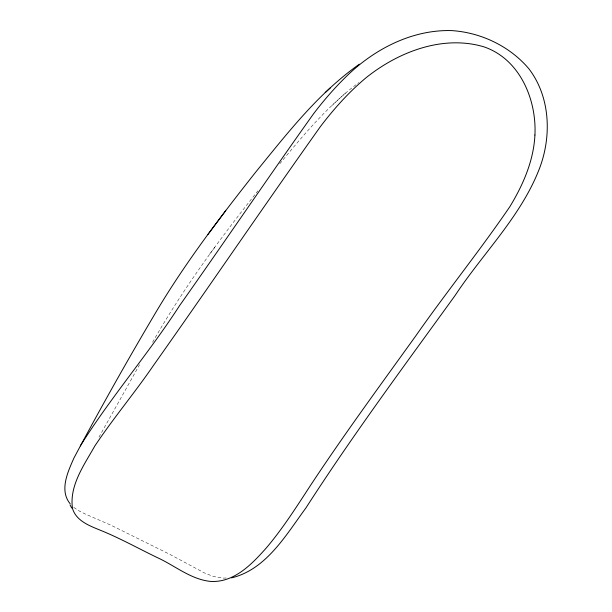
<?xml version="1.0" encoding="UTF-8"?>
<svg xmlns="http://www.w3.org/2000/svg" width="612" height="612" viewBox="0 0 612 612"><rect width="100%" height="100%" fill="white"/><g stroke="black" fill="none" stroke-linecap="round" stroke-linejoin="round"><path stroke-width="0.46" stroke-dasharray="3.06 2.29" d="M98.968 437.182L139.536 364.721M152.579 342.284C183.034 288.726 219.662 239.047 257.927 190.86M209.702 254.041L214.85 247.217M279.776 163.779C303.736 134.617 328.315 105.287 358.777 82.628M345.52 92.993L332.079 105.409M226.249 578.019L222.722 578.118L214.039 576.588L205.51 573.498L169.447 554.158L110.741 525.104L85.343 514.057L78.39 510.561L73.333 507.073"/><path stroke-width="0.92" d="M359.397 64.176C318.225 93.177 287.181 133.508 255.663 172.156C219.463 218.002 183.898 264.598 154.255 315.042C126.363 362.097 99.611 409.833 73.899 458.105C67.909 471.791 59.081 490.38 70.166 503.775M80.294 445.903C110.795 397.295 148.54 353.629 179.737 305.411C224.68 241.786 268.293 177.212 313.543 113.801C324.322 99.618 336.08 86.17 349.001 73.891C376.533 47.981 413.207 29.521 451.679 30.6C481.032 32.49 509.895 46.275 528.929 68.842C550.326 96.903 551.779 136.04 539.577 168.231C521.118 216.373 483.052 253.1 455.083 295.512C404.364 365.662 352.68 435.216 305.839 508.067C285.949 534.995 266.404 569.451 231.527 577.881M207.965 234.434L225.736 210.635M325.202 92.603L330.457 87.776M70.043 504.869L71.765 508.082M534.926 135.015C533.664 160.78 523.053 184.985 509.811 206.749C479.93 250.515 446.592 291.848 416.206 335.284C380.702 384.711 344.602 433.755 311.072 484.559C297.011 506.055 283.28 527.881 266.656 547.533C252.167 563.904 234.205 582.93 210.375 581.4C191.61 579.403 176.547 566.995 160.115 558.94C139.865 549.346 120.312 538.223 99.488 529.893C88.87 525.555 76.125 520.613 72.507 508.526C69.141 485.66 84.066 465.143 94.692 446.186C113.166 418.424 134.701 392.873 153.528 365.356C209.572 286.056 264.147 205.716 320.42 126.585C333.991 108.729 349.039 91.899 366.313 77.54C398.504 51.829 442.981 34.601 483.977 46.856C519.764 59.066 536.739 99.473 534.926 135.015"/></g></svg>
